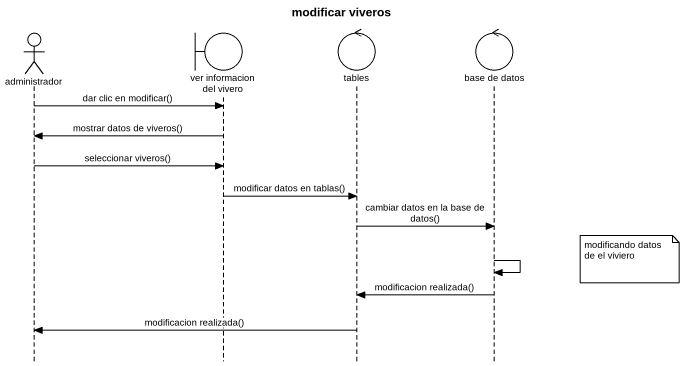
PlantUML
@startuml
title modificar viveros
hide footbox
actor administrador
boundary "ver informacion del vivero" as ver_informacion_del_vivero
control tables
control "base de datos" as base_de_datos

administrador -> ver_informacion_del_vivero : dar clic en modificar()
ver_informacion_del_vivero -> administrador : mostrar datos de viveros()
administrador -> ver_informacion_del_vivero : seleccionar viveros()
ver_informacion_del_vivero -> tables : modificar datos en tablas()
tables -> base_de_datos : cambiar datos en la base de datos()
note right of base_de_datos : modificando datos de el viviero
base_de_datos -> base_de_datos
base_de_datos -> tables : modificacion realizada()
tables -> administrador : modificacion realizada()
@enduml
